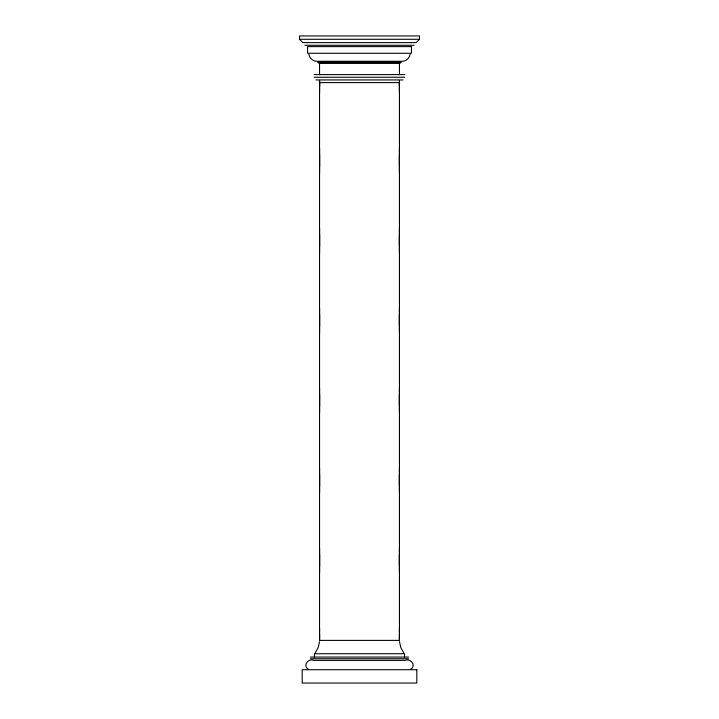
<?xml version="1.0" encoding="UTF-8"?>
<svg xmlns="http://www.w3.org/2000/svg" width="719" height="719" viewBox="0 0 719 719"><rect width="100%" height="100%" fill="white"/><g stroke="black" fill="none" stroke-linecap="round" stroke-linejoin="round"><path stroke-width="1.08" d="M319.596 148.357L319.596 172.794M319.596 228.327L319.596 252.764M319.596 308.298L319.596 332.735M319.596 388.269L319.596 412.706M319.596 468.24L319.596 492.677M319.596 548.211L319.596 572.648M319.596 628.181L319.533 640.395L399.458 640.395L399.458 82.604L319.542 82.604L319.542 640.395L319.596 634.841M399.404 92.814L399.351 80.6M399.404 172.794L399.404 148.357M399.404 252.764L399.404 228.327M399.404 332.735L399.404 308.298M399.404 412.706L399.404 388.269M399.404 492.677L399.404 468.24M399.404 572.648L399.404 548.211M319.596 155.016L319.596 166.125M319.596 234.987L319.596 246.096M319.596 314.958L319.596 326.067M319.596 394.929L319.596 406.037M319.596 474.899L319.596 486.008M319.596 554.87L319.596 565.979M399.404 86.154L399.467 80.6M399.404 166.125L399.404 155.016M399.404 246.096L399.404 234.987M399.404 326.067L399.404 314.958M399.404 406.037L399.404 394.929M399.404 486.008L399.404 474.899M399.404 565.979L399.404 554.87M319.506 641.618L318.22 647.531L315.237 652.798M410.046 54.32C409.605 58.194 406.019 61.34 402.128 61.277M419.483 39.284L416.148 42.619L302.852 42.619L299.517 39.284L299.517 35.95L419.483 35.95L419.483 39.284L299.517 39.284M410.873 669.092C416.553 665.515 410.549 657.903 405.004 660.393M304.883 45.279L414.117 45.279M317.537 61.277L401.463 61.277M317.537 61.942L401.463 61.942M318.202 62.607L400.798 62.607M318.877 63.272L400.124 63.272M314.212 74.605L404.788 74.605M314.212 77.266L404.788 77.266M315.92 79.935L403.08 79.935M319.596 92.814L319.649 80.6M310.455 657.058L408.545 657.058M310.455 658.73L408.545 658.73M313.996 660.393C308.451 657.903 302.447 665.515 308.127 669.092M314.41 660.393L404.59 660.393M316.872 61.277C312.981 61.34 309.395 58.194 308.954 54.32M403.763 652.798L400.78 647.531L399.494 641.618M399.404 634.841L399.467 640.395L399.404 628.181M319.533 80.6L319.596 86.154M404.545 657.058L404.545 653.724L314.455 653.724L314.455 657.058M399.458 63.272L399.458 74.605M319.542 63.272L319.542 74.605M411.448 46.609L307.552 46.609L307.552 53.278L411.448 53.278L411.448 46.609M416.813 669.722L302.187 669.722L302.187 683.05L416.813 683.05L416.813 669.722"/></g></svg>
